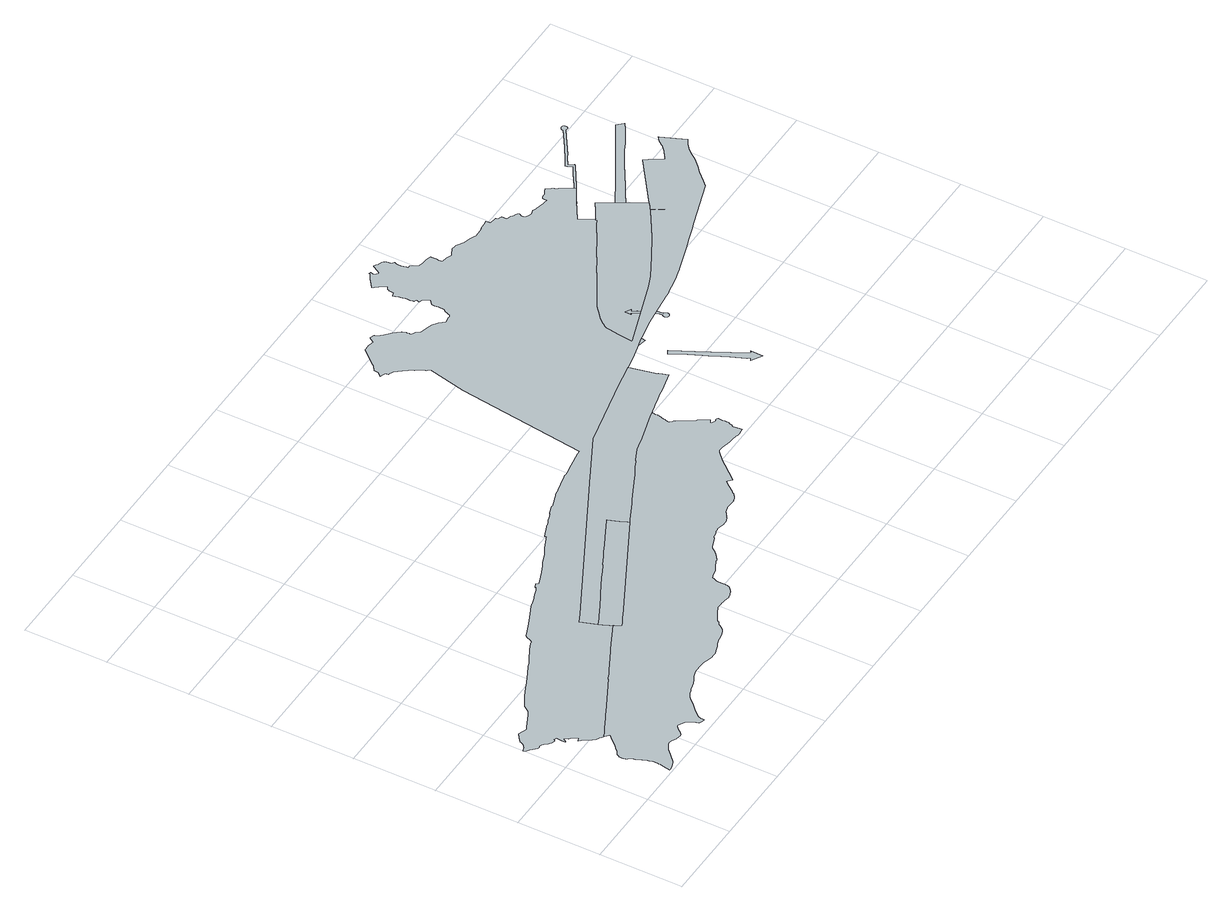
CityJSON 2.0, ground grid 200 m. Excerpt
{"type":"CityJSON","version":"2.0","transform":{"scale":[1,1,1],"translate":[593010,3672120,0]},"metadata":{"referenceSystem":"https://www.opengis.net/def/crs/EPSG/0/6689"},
"CityObjects":{
"object1":{"type":"GenericCityObject","attributes":{"function":"2","validFromType":"3","custodian":"武雄市","notificationNumber":"-","nominalArea":112,"prefecture":41,"city":41206,"floorAreaRate":1,"buildingCoverageRate":0.6,"wallSetbackDistance":0,"buildingHeightLimits":10},"geometry":[{"type":"MultiSurface","lod":"1","boundaries":[[[0,1,2,3,4,5,6,7,8,9,10,11,12,13,14,15,16,17,18,19,20,21,22,23,24,25,26,27,28,29,30,31,32,33,34,35,36,37,38,39,40,41,42,43,44,45,46,47,48,49,50,51,52,53,54,55,56,57,58,59,60,61,62,63,64,65,66,67,68,69,70,71,72,73,74,75,76,77,78,79,80,81,82,83,84,85,86,87,88,89,90,91,92,93,94,95,96,97,98,99,100,101,102,103,104,105,106,107,108,109,110,111,112,113,114,115,116,117,118,119,120,121,122,123,124,125,126,127,128,129,130,131,132,133,134,135,136,137,138,139,140,141,142,143,144,145,146,147,148,149,150,151,152,153,154,155,156,157,158,159,160,161,162,163,164,165,166,167,168,169,170,171,172,173,174,175,176,177,178,179,180,181,182,183,184,185,186,187,188,189,190,191,192,193,194,195,196,197,198,199,200,201,202,203,204,205,206,207,208,209,210,211,212,213,214,215,216,217,218,219,220,221,222,223,224,225,226,227,228,229,230,231,232,233,234,235,236,237,238,239,240,241,242,243,244,245,246,247,248,249,250,251,252,253,254,255,256,257,258,259,260,261,262,263,264,265,266,267,268,269,270,271,272,273,274,275,276,277,278,279,280,281,282,283,284,285,286,287,288,289,290,291,292,293,294,295,296,297,298,299,300,301,302,303,304,305,306,307,308,309,310,311,312,313,314,315,316,317,318,319,320,321,322,323,324,325,326,327,328,329,330,331,332,333,334,335,336,337,338,339,340,341,342,343,344,345,346,347,348,349,350,351,352,353,354,355,356,357,358,359,360,361,362,363,364,365,366,367,368,369,370,371,372,373,374,375,376,377,378,379,380,381,382,383,384,385,386,387,388,389,390,391,392,393,394,395,396,397,398,399,400,401,402,403,404,405,406,407,408,409,410,411,412,413,414,415,416,417,418,419,420,421,422,423,424,425,426,427,428,429,430,431,432,433,434,435,436,437,438,439,440]]]}]},
"object2":{"type":"GenericCityObject","attributes":{"function":"11","validFromType":"3","custodian":"武雄市","notificationNumber":"-","nominalArea":17,"prefecture":41,"city":41206,"floorAreaRate":2,"buildingCoverageRate":0.6,"wallSetbackDistance":0,"buildingHeightLimits":0},"geometry":[{"type":"MultiSurface","lod":"1","boundaries":[[[121,120,119,118,117,116,115,114,113,112,441,442,443,444,445,446,447,448,449,450,451,452,453,454,455,456,457,458,459,460,461,462,463,464,465,466,467,468,469,470,471,122]]]}]},
"object3":{"type":"GenericCityObject","attributes":{"function":"7","validFromType":"3","custodian":"武雄市","notificationNumber":"-","nominalArea":5,"prefecture":41,"city":41206,"floorAreaRate":2,"buildingCoverageRate":0.6,"wallSetbackDistance":0,"buildingHeightLimits":0},"geometry":[{"type":"MultiSurface","lod":"1","boundaries":[[[472,473,474,475,476,477,478,479,480,481,482,467,466,465,464,463,462,461,460,459,458,457,456,455,454,453,452,451,450,449,448,447,446,445,444,443,442,441,112,111,110,109,108,107,106,105,104,103,102,101,100,99,98,97,96,95,94,93,92,91,90,483,484,485,486,487,488,489,490,491,492,493,494,495]]]}]},
"object4":{"type":"GenericCityObject","attributes":{"function":"5","validFromType":"3","custodian":"武雄市","notificationNumber":"-","nominalArea":222,"prefecture":41,"city":41206,"floorAreaRate":2,"buildingCoverageRate":0.6,"wallSetbackDistance":0,"buildingHeightLimits":0},"geometry":[{"type":"MultiSurface","lod":"1","boundaries":[[[496,497,498,499,500,501,502,503,504,505,506,507,508,509,510,511,512,513,514,515,516,517,518,519,520,521,522,523,524,525,526,527,528,529,530,531,532,533,534,535,536,537,538,539,540,541,542,543,544,545,546,547,548,549,550,551,552,553,554,555,556,557,558,559,560,561,562,563,564,565,566,567,568,569,570,571,572,573,574,575,576,577,578,579,580,581,582,583,584,585,586,587,588,589,590,591,592,593,594,595,596,597,598,599,600,601,602,603,604,605,606,607,608,609,610,611,612,613,614,615,616,617,618,619,620,621,622,623,624,625,626,627,628,629,630,631,632,633,634,635,636,637,638,639,640,641,642,643,644,645,646,647,648,649,650,651,652,653,654,655,656,657,658,659,660,661,662,663,664,665,666,667,668,669,670,671,672,673,674,675,676,677,678,679,680,681,682,683,684,685,686,687,688,689,690,691,692,693,694,695,696,697,698,699,700,701,702,703,704,705,706,707,708,709,710,711,712,713,714,715,716,717,718,719,720,721,722,723,724,725,726,727,728,729,730,731,732,733,734,735,736,737,738,739,740,741,742,743,744,745,746,747,748,749,750,751,752,753,754,755,756,757,758,759,760,761,762,763,764,765,766,767,768,769,770,771,772,773,774,775,776,777,778,779,780,781,782,783,784,785,786,787,788,789,790,791,792,793,794,795,796,797,798,799,800,801,802,803,804,805,806,807,808,809,810,811,812,813,814,815,816,817,818,819,820,821,822,823,824,825,826,827,828,829,830,831,832,833,834,835,836,837,838,839,840,841,842,843,844,845,846,847,848,849,850,851,852,853,854,855,856,857,858,859,860,861,862,863,864,865,866,867,868,869,870,871,872,873,874,875,876,877,878,879,880,881,882,883,884,885,886,887,888,889,890,891,892,893,894,895,896,897,898,899,900,901,902,903,904,905,154,153,152,151,150,149,148,147,146,145,144,143,142,141,140,139,138,137,136,135,134,133,132,131,130,129,128,127,126,125,124,123,122,471,470,469,468,467,482,481,480,479,478,477,476,475,474,473,472,495,906,907,908,909,910,911,912,913,914,915,916,917,918,919,920,921,922,923,924,925,926,927,928,929,930,931,932,933,934,935,936,937,938,939,940,941,942,943,944,945,946,947,948,949,950,951,952,953,954,955,956,957,958,959,960,961,962,963,964,965,966,967,968,969,970,971,972,973,974,975,976,977,978,979,980,981,982,983,984,985,986,987,988,989,990,991,992,993,994,995,996,997,998,999,1000,1001,1002,1003,1004,1005,1006,1007,1008,1009,1010,1011,1012,1013,1014,1015,1016,1017,1018,1019,1020,1021,1022,1023,1024,1025,1026,1027,1028,1029,1030,1031,1032,1033,1034,1035,1036,1037,1038,1039,1040,1041,1042,1043,1044,1045,1046,1047,1048,1049,1050,1051,1052,1053,1054,1055,1056]]]}]},
"object5":{"type":"GenericCityObject","attributes":{"name":"甘久・武雄線","function":"3011","validFromType":"3","custodian":"武雄市","notificationNumber":"-","prefecture":41,"city":41206,"length":2790,"width":18},"geometry":[{"type":"MultiSurface","lod":"1","boundaries":[[[1057,1058,1059,1060,1061,1062,1063,1064,1065,1066,1067,1068,1069,1070,1071,1072,1073]]]}]},
"object6":{"type":"GenericCityObject","attributes":{"name":"高架側道6号線","function":"3011","validFromType":"3","custodian":"武雄市","notificationNumber":"-","prefecture":41,"city":41206,"length":100,"width":6},"geometry":[{"type":"MultiSurface","lod":"1","boundaries":[[[1074,1075,1076,1077,1078,1079,1080,1081,1082,1083,1084,1085,1086,1087,1088,1089,1090,1091,1092,1093,1094,1095,1096,1097,1098,1099,1100,1101,1102,1103,1104,1105,1106,1107,1108,1109,1110,1111,1112,1113,1114,1115,1116,1117,1118,1119,1120,1121,1122]]]}]},
"object7":{"type":"GenericCityObject","attributes":{"function":"9","validFromType":"3","custodian":"武雄市","notificationNumber":"-","nominalArea":83,"prefecture":41,"city":41206,"floorAreaRate":2,"buildingCoverageRate":0.8,"wallSetbackDistance":0,"buildingHeightLimits":0},"geometry":[{"type":"MultiSurface","lod":"1","boundaries":[[[1123,1124,1125,1126,1127,1128,1129,997,996,995,994,993,992,991,990,989,988,987,986,985,984,983,982,981,980,979,978,977,976,975,974,973,972,971,970,969,968,967,966,965,964,1130]]]}]},
"object8":{"type":"GenericCityObject","attributes":{"name":"高架側道4号線","function":"3011","validFromType":"3","custodian":"武雄市","notificationNumber":"-","prefecture":41,"city":41206,"length":910,"width":6},"geometry":[{"type":"MultiSurface","lod":"1","boundaries":[[[1131,1132,1133,1134,1135,1136,1137,1138,1139,1140,1141,1142,1143,1144,1145,1146,1147,1148,1149,1150,1119,1151,1152,1153]]]}]},
"object9":{"type":"GenericCityObject","attributes":{"name":"高架側道5号線","function":"3011","validFromType":"3","custodian":"武雄市","notificationNumber":"-","prefecture":41,"city":41206,"length":610,"width":6},"geometry":[{"type":"MultiSurface","lod":"1","boundaries":[[[1154,1155,1156,1157,1158,1159,1160,1161,1162,1163,1164,1165,1166,1167,1168,1169,1170,1171,1172,1173,1174,1175,1176,1177,1178,1179,1180,1181,1182,1183,1184,1185,1186,1187,1188,1189,1190,1191,1192,1193,1194,1195,1196,1197,1198,1199,1200,1201,1202,1203,1204,1205,1206,1207,1208,1209,1210,1211,1212,1213,1214,1215,1216,1217,1218,1219,1220,1221,1222,1223,1224,1225,1226,1227,1228,1229,1230,1231,1232,1233]]]}]},
"object10":{"type":"GenericCityObject","attributes":{"name":"甘久・武雄線","function":"3011","validFromType":"3","custodian":"武雄市","notificationNumber":"-","prefecture":41,"city":41206,"length":2790,"width":18},"geometry":[{"type":"MultiSurface","lod":"1","boundaries":[[[1234,1235,1236,1237,1238,1239,1240,1241,1242,1243,1244,1245,1246,1247,1248,1249,1250,1251,1252,1253,1254,1255,1256,1257,1258,1259,1260,1261,1262,1263,1264,1265,1266,1267,1268,1269,1270,1271,1272,1273,1274,1275,1276,1277,1278,1279,1280,1281,1282,1283,1284,1285,1286,1287,1288,1289,1290,1291,1292,1293,1294,1295,1296,1297,1298,1299,1300,1301,1302,1303,1304,1305,1306,1307,1308,1309,1310,1311,1312,1313,1314,1315,1316,1317,1318,1319,1320,1321,1322,1323,1324,1325,1326]]]}]},
"object11":{"type":"GenericCityObject","attributes":{"name":"柄崎竹ノ下線","function":"3011","validFromType":"3","custodian":"武雄市","notificationNumber":"-","prefecture":41,"city":41206,"length":550,"width":4},"geometry":[{"type":"MultiSurface","lod":"1","boundaries":[[[1327,1328,1329,1330,1331,1332,1333,1334,1335,1336,1337,1338,1339,1340,1341,1342,1343,1344,1345,1346,1347,1348,1349,1350,1351,1352,1353,1354,1355,1356,1357,1358,1359,1360,1361,1362,1363,1364,1365,1366,1367,1368,1369,1370,1371,1372,1373,1374,1375,1376,1377,1378,1379,1380,1381,1382,1383,1384,1385,1386,1387,1388,1389,1390,1391,1392,1393,1394,1395,1396,1397,1398,1399,1400,1401,999,1402,1403,1000,1404,1405,1406,1407,1408,1409,1410,1411,1412,1413,1414,1415,1416,1417,1418,1419,1420]]]}]}
},
"vertices":[
[998,397,0],[1016,415,0],[1020,419,0],[1023,420,0],[1027,420,0],[1033,420,0],[1041,418,0],[1051,416,0],[1058,415,0],[1070,414,0],[1077,413,0],[1082,412,0],[1084,410,0],[1092,410,0],[1096,411,0],[1099,411,0],[1103,412,0],[1104,412,0],[1105,412,0],[1104,419,0],[1102,431,0],[1102,433,0],[1105,438,0],[1106,441,0],[1107,443,0],[1108,445,0],[1108,446,0],[1109,447,0],[1109,449,0],[1109,452,0],[1109,457,0],[1109,459,0],[1109,465,0],[1109,468,0],[1109,470,0],[1109,471,0],[1109,472,0],[1108,472,0],[1108,473,0],[1107,473,0],[1106,474,0],[1105,474,0],[1104,474,0],[1103,475,0],[1102,474,0],[1100,474,0],[1098,474,0],[1096,474,0],[1095,475,0],[1094,475,0],[1093,475,0],[1092,475,0],[1092,476,0],[1091,476,0],[1091,477,0],[1090,478,0],[1089,481,0],[1096,485,0],[1083,507,0],[1082,508,0],[1081,509,0],[1077,514,0],[1069,527,0],[1063,538,0],[1061,541,0],[1060,543,0],[1057,546,0],[1056,547,0],[1056,548,0],[1055,549,0],[1051,551,0],[1050,552,0],[1049,553,0],[1049,554,0],[1048,555,0],[1047,555,0],[1047,556,0],[1047,557,0],[1047,558,0],[1047,559,0],[1050,568,0],[1050,572,0],[1052,580,0],[1053,583,0],[1053,584,0],[1053,586,0],[1054,588,0],[1054,594,0],[1054,598,0],[1054,601,0],[1055,602,0],[1046,600,0],[975,580,0],[950,574,0],[940,571,0],[930,567,0],[921,563,0],[909,557,0],[905,554,0],[896,550,0],[893,549,0],[882,543,0],[868,535,0],[860,531,0],[834,519,0],[825,515,0],[808,506,0],[798,501,0],[785,494,0],[778,491,0],[774,489,0],[742,473,0],[734,469,0],[474,335,0],[471,334,0],[470,333,0],[464,330,0],[456,326,0],[444,320,0],[444,321,0],[439,331,0],[437,336,0],[437,337,0],[371,305,0],[366,302,0],[356,297,0],[354,296,0],[342,290,0],[339,288,0],[336,287,0],[327,282,0],[312,274,0],[300,268,0],[289,263,0],[287,262,0],[284,260,0],[273,254,0],[263,248,0],[254,244,0],[246,240,0],[244,239,0],[236,235,0],[226,230,0],[219,226,0],[214,224,0],[195,214,0],[189,211,0],[176,204,0],[165,199,0],[147,190,0],[140,186,0],[135,183,0],[129,181,0],[128,180,0],[126,179,0],[128,177,0],[130,175,0],[133,172,0],[136,170,0],[125,158,0],[118,151,0],[115,147,0],[108,140,0],[107,139,0],[101,133,0],[100,132,0],[91,126,0],[89,122,0],[87,119,0],[87,116,0],[86,113,0],[87,110,0],[88,104,0],[88,103,0],[89,101,0],[90,101,0],[92,99,0],[96,89,0],[97,86,0],[102,76,0],[103,73,0],[104,70,0],[106,66,0],[108,58,0],[111,50,0],[110,38,0],[110,37,0],[110,36,0],[110,34,0],[108,23,0],[105,7,0],[108,6,0],[112,7,0],[120,10,0],[127,12,0],[131,15,0],[135,18,0],[140,23,0],[150,33,0],[152,35,0],[154,37,0],[158,41,0],[164,45,0],[168,47,0],[172,49,0],[177,51,0],[181,51,0],[187,49,0],[195,44,0],[203,42,0],[208,41,0],[211,42,0],[213,43,0],[217,47,0],[224,55,0],[228,59,0],[230,61,0],[233,62,0],[235,62,0],[239,60,0],[251,53,0],[253,51,0],[255,48,0],[256,45,0],[261,33,0],[263,29,0],[264,27,0],[268,25,0],[274,23,0],[276,23,0],[277,23,0],[277,25,0],[277,26,0],[277,28,0],[277,31,0],[279,37,0],[281,41,0],[286,47,0],[295,57,0],[309,70,0],[319,81,0],[322,83,0],[324,85,0],[326,87,0],[331,90,0],[335,92,0],[340,93,0],[345,95,0],[353,97,0],[355,98,0],[356,98,0],[363,100,0],[376,106,0],[382,110,0],[383,110,0],[388,112,0],[397,115,0],[405,115,0],[417,115,0],[424,115,0],[430,114,0],[438,112,0],[446,110,0],[454,108,0],[461,108,0],[469,108,0],[475,110,0],[480,112,0],[489,115,0],[497,119,0],[505,122,0],[512,123,0],[521,125,0],[528,126,0],[534,129,0],[541,133,0],[546,138,0],[549,143,0],[550,145,0],[550,146,0],[553,148,0],[557,151,0],[557,153,0],[563,157,0],[569,161,0],[572,163,0],[575,165,0],[579,167,0],[579,168,0],[580,168,0],[582,169,0],[583,169,0],[585,170,0],[587,171,0],[589,172,0],[590,172,0],[592,173,0],[593,174,0],[594,175,0],[595,175,0],[596,175,0],[598,175,0],[602,175,0],[605,175,0],[607,175,0],[609,175,0],[610,175,0],[615,175,0],[621,174,0],[623,174,0],[627,173,0],[631,173,0],[633,172,0],[635,172,0],[637,172,0],[638,173,0],[640,173,0],[641,173,0],[644,174,0],[646,175,0],[649,176,0],[652,177,0],[653,178,0],[655,179,0],[656,180,0],[657,181,0],[658,182,0],[660,184,0],[662,186,0],[663,187,0],[664,189,0],[665,191,0],[665,193,0],[665,195,0],[666,198,0],[666,202,0],[666,209,0],[666,218,0],[666,219,0],[670,228,0],[670,231,0],[671,232,0],[673,233,0],[678,235,0],[683,236,0],[688,237,0],[693,238,0],[697,240,0],[698,241,0],[700,242,0],[703,244,0],[706,245,0],[709,247,0],[713,249,0],[718,251,0],[720,252,0],[723,252,0],[734,260,0],[737,262,0],[739,264,0],[741,266,0],[743,268,0],[745,270,0],[748,275,0],[749,277,0],[755,281,0],[779,291,0],[784,294,0],[788,294,0],[792,295,0],[794,296,0],[799,298,0],[802,299,0],[804,299,0],[806,299,0],[808,300,0],[809,300,0],[811,300,0],[813,299,0],[815,299,0],[817,299,0],[819,298,0],[823,297,0],[825,296,0],[828,296,0],[830,296,0],[832,296,0],[835,296,0],[837,296,0],[839,297,0],[840,297,0],[843,298,0],[845,299,0],[847,300,0],[849,301,0],[850,302,0],[852,303,0],[856,306,0],[857,307,0],[859,308,0],[861,309,0],[863,311,0],[865,312,0],[867,313,0],[869,313,0],[871,314,0],[873,315,0],[875,315,0],[877,316,0],[879,316,0],[881,316,0],[883,316,0],[885,316,0],[887,316,0],[892,315,0],[895,315,0],[898,315,0],[900,315,0],[902,315,0],[903,316,0],[905,316,0],[906,317,0],[908,317,0],[911,319,0],[913,320,0],[915,321,0],[916,322,0],[918,324,0],[919,325,0],[921,326,0],[923,329,0],[925,332,0],[928,335,0],[930,338,0],[933,341,0],[937,347,0],[947,359,0],[947,360,0],[950,357,0],[958,350,0],[990,388,0],
[732,475,0],[728,482,0],[716,516,0],[696,505,0],[683,499,0],[647,480,0],[636,475,0],[626,470,0],[614,463,0],[601,457,0],[591,452,0],[589,450,0],[572,442,0],[554,433,0],[510,410,0],[501,405,0],[500,404,0],[494,401,0],[484,396,0],[473,390,0],[464,386,0],[456,381,0],[451,380,0],[448,378,0],[441,374,0],[433,370,0],[424,366,0],[426,361,0],[427,357,0],[429,353,0],[433,344,0],
[1147,716,0],[1133,713,0],[1103,708,0],[921,667,0],[832,622,0],[814,613,0],[802,607,0],[800,606,0],[797,604,0],[433,416,0],[410,404,0],[1059,604,0],[1073,607,0],[1077,608,0],[1093,612,0],[1111,617,0],[1127,620,0],[1175,631,0],[1174,632,0],[1172,638,0],[1170,645,0],[1168,653,0],[1166,652,0],[1152,717,0],
[1320,1211,0],[1319,1212,0],[1301,1222,0],[1299,1222,0],[1297,1222,0],[1287,1224,0],[1272,1216,0],[1270,1215,0],[1269,1214,0],[1257,1219,0],[1244,1222,0],[1243,1226,0],[1242,1228,0],[1243,1237,0],[1243,1248,0],[1243,1250,0],[1232,1254,0],[1231,1254,0],[1219,1255,0],[1209,1257,0],[1200,1268,0],[1197,1275,0],[1196,1274,0],[1190,1274,0],[1190,1275,0],[1190,1277,0],[1190,1279,0],[1190,1280,0],[1187,1291,0],[1187,1293,0],[1187,1295,0],[1187,1297,0],[1187,1298,0],[1187,1299,0],[1187,1300,0],[1187,1301,0],[1187,1302,0],[1188,1304,0],[1190,1307,0],[1184,1312,0],[1184,1313,0],[1183,1315,0],[1183,1316,0],[1183,1317,0],[1183,1319,0],[1182,1320,0],[1182,1321,0],[1182,1322,0],[1182,1323,0],[1181,1325,0],[1180,1326,0],[1180,1327,0],[1179,1328,0],[1178,1329,0],[1177,1330,0],[1176,1330,0],[1176,1331,0],[1175,1331,0],[1172,1332,0],[1170,1332,0],[1169,1333,0],[1168,1333,0],[1166,1334,0],[1163,1337,0],[1159,1340,0],[1158,1340,0],[1157,1339,0],[1150,1327,0],[1146,1319,0],[1146,1318,0],[1144,1319,0],[1136,1325,0],[1136,1329,0],[1137,1335,0],[1133,1336,0],[1133,1334,0],[1126,1330,0],[1119,1325,0],[1113,1321,0],[1106,1316,0],[1098,1310,0],[1098,1309,0],[1101,1305,0],[1107,1298,0],[1112,1292,0],[1115,1287,0],[1117,1282,0],[1110,1278,0],[1109,1277,0],[1108,1273,0],[1107,1272,0],[1107,1269,0],[1106,1261,0],[1102,1260,0],[1097,1258,0],[1097,1257,0],[1099,1253,0],[1100,1250,0],[1101,1248,0],[1102,1245,0],[1102,1243,0],[1102,1241,0],[1102,1240,0],[1103,1237,0],[1103,1234,0],[1104,1227,0],[1104,1224,0],[1104,1219,0],[1105,1215,0],[1105,1210,0],[1108,1210,0],[1110,1209,0],[1111,1209,0],[1109,1200,0],[1115,1198,0],[1126,1182,0],[1115,1174,0],[1115,1166,0],[1116,1157,0],[1115,1143,0],[1111,1138,0],[1109,1132,0],[1107,1127,0],[1106,1125,0],[1105,1124,0],[1101,1122,0],[1099,1122,0],[1098,1122,0],[1090,1121,0],[1089,1121,0],[1083,1120,0],[1073,1131,0],[1072,1132,0],[1060,1140,0],[1047,1145,0],[1030,1150,0],[1023,1157,0],[1022,1158,0],[1012,1163,0],[1012,1165,0],[1012,1169,0],[1012,1171,0],[1012,1172,0],[1012,1174,0],[1012,1176,0],[1009,1185,0],[997,1200,0],[983,1212,0],[977,1217,0],[974,1219,0],[971,1230,0],[961,1232,0],[959,1233,0],[952,1223,0],[951,1221,0],[950,1220,0],[948,1221,0],[944,1222,0],[937,1223,0],[925,1223,0],[921,1223,0],[918,1219,0],[915,1215,0],[894,1191,0],[891,1188,0],[889,1185,0],[884,1181,0],[876,1175,0],[876,1174,0],[874,1164,0],[866,1154,0],[875,1151,0],[880,1149,0],[880,1148,0],[880,1147,0],[880,1146,0],[880,1142,0],[881,1142,0],[882,1142,0],[884,1141,0],[886,1140,0],[887,1140,0],[889,1138,0],[891,1137,0],[898,1130,0],[900,1128,0],[901,1127,0],[904,1123,0],[910,1116,0],[912,1113,0],[916,1108,0],[916,1107,0],[919,1101,0],[923,1096,0],[928,1086,0],[929,1084,0],[930,1081,0],[931,1080,0],[932,1078,0],[935,1075,0],[937,1072,0],[916,981,0],[873,673,0],[864,672,0],[853,671,0],[826,666,0],[802,662,0],[795,661,0],[793,662,0],[788,661,0],[787,660,0],[778,659,0],[764,655,0],[746,651,0],[741,649,0],[737,650,0],[734,649,0],[733,648,0],[732,648,0],[731,648,0],[730,648,0],[727,646,0],[723,645,0],[722,644,0],[718,643,0],[717,643,0],[695,635,0],[694,637,0],[675,630,0],[674,629,0],[672,629,0],[672,628,0],[661,624,0],[653,621,0],[648,618,0],[646,617,0],[642,616,0],[637,614,0],[636,615,0],[634,614,0],[606,602,0],[607,602,0],[607,601,0],[608,599,0],[575,584,0],[569,581,0],[568,580,0],[566,579,0],[564,578,0],[558,575,0],[556,574,0],[551,572,0],[544,569,0],[539,567,0],[537,566,0],[534,565,0],[532,564,0],[524,560,0],[504,551,0],[472,538,0],[467,543,0],[458,539,0],[459,538,0],[452,534,0],[446,531,0],[442,530,0],[435,527,0],[431,526,0],[427,524,0],[421,522,0],[413,519,0],[409,518,0],[408,519,0],[401,516,0],[370,502,0],[362,498,0],[344,490,0],[329,484,0],[317,479,0],[313,475,0],[310,466,0],[306,460,0],[303,459,0],[301,459,0],[298,458,0],[295,457,0],[292,455,0],[289,454,0],[286,453,0],[281,450,0],[273,446,0],[265,442,0],[256,437,0],[253,435,0],[248,432,0],[242,429,0],[241,429,0],[235,427,0],[232,425,0],[220,419,0],[216,417,0],[190,405,0],[182,401,0],[175,398,0],[162,392,0],[154,388,0],[151,387,0],[149,386,0],[143,382,0],[123,370,0],[120,365,0],[117,361,0],[116,360,0],[114,358,0],[112,356,0],[111,355,0],[109,354,0],[108,353,0],[105,351,0],[100,349,0],[96,347,0],[88,343,0],[86,342,0],[85,342,0],[84,341,0],[79,339,0],[71,335,0],[63,331,0],[54,334,0],[42,338,0],[33,331,0],[22,323,0],[23,322,0],[20,315,0],[18,313,0],[17,312,0],[15,310,0],[13,309,0],[12,308,0],[11,307,0],[9,306,0],[1,303,0],[5,297,0],[10,293,0],[15,288,0],[18,285,0],[19,284,0],[21,283,0],[22,282,0],[23,281,0],[24,281,0],[25,280,0],[26,280,0],[27,280,0],[28,280,0],[30,281,0],[32,281,0],[33,281,0],[34,280,0],[35,280,0],[36,280,0],[36,279,0],[37,279,0],[39,277,0],[40,276,0],[42,275,0],[44,272,0],[47,269,0],[53,264,0],[56,263,0],[61,261,0],[65,266,0],[66,265,0],[67,264,0],[68,264,0],[69,264,0],[70,264,0],[71,264,0],[69,248,0],[70,241,0],[70,240,0],[71,240,0],[71,241,0],[73,243,0],[73,244,0],[75,247,0],[76,248,0],[81,245,0],[81,243,0],[82,242,0],[82,240,0],[83,239,0],[84,238,0],[84,237,0],[90,230,0],[93,222,0],[86,219,0],[96,208,0],[101,199,0],[102,198,0],[103,197,0],[104,195,0],[106,193,0],[110,189,0],[112,187,0],[115,186,0],[116,185,0],[119,183,0],[121,182,0],[124,180,0],[1164,720,0],[1181,723,0],[1214,731,0],[1243,739,0],[1250,740,0],[1260,742,0],[1299,750,0],[1326,753,0],[1386,760,0],[1395,761,0],[1408,764,0],[1421,766,0],[1444,771,0],[1466,777,0],[1470,778,0],[1473,779,0],[1529,797,0],[1533,798,0],[1553,805,0],[1565,809,0],[1583,815,0],[1597,820,0],[1615,826,0],[1726,863,0],[1737,874,0],[1758,896,0],[1771,908,0],[1782,919,0],[1788,925,0],[1797,937,0],[1802,943,0],[1807,949,0],[1808,950,0],[1810,952,0],[1816,957,0],[1822,961,0],[1834,968,0],[1809,1026,0],[1809,1025,0],[1806,1023,0],[1804,1021,0],[1800,1018,0],[1797,1014,0],[1792,1008,0],[1790,1004,0],[1788,1002,0],[1785,999,0],[1783,998,0],[1781,996,0],[1776,992,0],[1763,983,0],[1763,982,0],[1760,981,0],[1757,979,0],[1743,1000,0],[1738,1007,0],[1730,1018,0],[1621,938,0],[1620,937,0],[1601,923,0],[1532,879,0],[1477,849,0],[1423,820,0],[1394,808,0],[1227,750,0],[1232,787,0],[1235,811,0],[1236,819,0],[1239,825,0],[1243,831,0],[1247,837,0],[1253,842,0],[1258,848,0],[1264,853,0],[1272,860,0],[1279,866,0],[1287,872,0],[1295,877,0],[1320,891,0],[1333,899,0],[1352,910,0],[1367,919,0],[1384,929,0],[1405,941,0],[1409,943,0],[1427,954,0],[1466,976,0],[1504,999,0],[1517,1006,0],[1518,1007,0],[1517,1009,0],[1520,1010,0],[1519,1011,0],[1500,1043,0],[1549,1074,0],[1583,1094,0],[1570,1115,0],[1567,1121,0],[1564,1126,0],[1559,1133,0],[1559,1134,0],[1557,1138,0],[1555,1140,0],[1549,1150,0],[1541,1146,0],[1537,1144,0],[1533,1142,0],[1529,1142,0],[1524,1141,0],[1521,1139,0],[1520,1136,0],[1520,1128,0],[1515,1129,0],[1508,1130,0],[1497,1132,0],[1487,1134,0],[1483,1135,0],[1480,1136,0],[1477,1138,0],[1474,1137,0],[1472,1137,0],[1467,1135,0],[1464,1135,0],[1463,1136,0],[1452,1141,0],[1450,1144,0],[1450,1147,0],[1450,1148,0],[1451,1152,0],[1453,1155,0],[1453,1157,0],[1452,1160,0],[1448,1162,0],[1442,1164,0],[1441,1165,0],[1437,1169,0],[1427,1171,0],[1427,1175,0],[1427,1185,0],[1422,1187,0],[1418,1187,0],[1417,1193,0],[1399,1195,0],[1399,1202,0],[1397,1206,0],[1393,1205,0],[1374,1204,0],[1373,1202,0],[1348,1201,0],[1345,1202,0],[1333,1208,0],
[1266,621,0],[1241,672,0],[1231,667,0],[1232,665,0],[1236,657,0],[1250,629,0],[1263,600,0],[1269,589,0],[1280,565,0],[1289,548,0],[1303,515,0],[1307,509,0],[1301,505,0],[1326,490,0],[1327,520,0],[1321,516,0],[1282,592,0],
[1312,803,0],[1299,810,0],[1299,795,0],[1303,798,0],[1309,787,0],[1315,776,0],[1321,764,0],[1330,748,0],[1331,736,0],[1330,736,0],[1329,735,0],[1329,734,0],[1328,733,0],[1328,732,0],[1328,730,0],[1328,729,0],[1329,728,0],[1329,727,0],[1330,726,0],[1331,725,0],[1332,725,0],[1333,724,0],[1334,724,0],[1335,724,0],[1336,724,0],[1337,724,0],[1338,725,0],[1339,726,0],[1340,726,0],[1341,727,0],[1341,729,0],[1341,730,0],[1342,731,0],[1341,732,0],[1341,733,0],[1341,734,0],[1340,735,0],[1339,736,0],[1338,737,0],[1337,737,0],[1336,748,0],[1335,750,0],[1335,751,0],[1331,758,0],[1325,769,0],[1323,774,0],[1320,779,0],[1315,789,0],[1308,800,0],
[1619,940,0],[1619,942,0],[1613,952,0],[1599,976,0],[1583,1004,0],[1564,1036,0],[1543,1023,0],[1620,938,0],
[1382,794,0],[1416,808,0],[1470,835,0],[1500,851,0],[1536,871,0],[1552,881,0],[1583,901,0],[1609,917,0],[1604,925,0],[1603,922,0],[1552,888,0],[1529,874,0],[1500,857,0],[1481,847,0],[1445,829,0],[1416,815,0],[1380,799,0],[1358,790,0],[1332,780,0],[1331,783,0],[1335,772,0],[1334,775,0],[1360,785,0],
[1612,906,0],[1607,904,0],[1606,904,0],[1604,903,0],[1602,902,0],[1601,902,0],[1598,900,0],[1597,900,0],[1596,899,0],[1595,899,0],[1593,898,0],[1591,897,0],[1588,895,0],[1587,895,0],[1585,894,0],[1583,893,0],[1581,892,0],[1578,890,0],[1577,889,0],[1573,887,0],[1570,885,0],[1559,879,0],[1551,873,0],[1544,869,0],[1536,864,0],[1526,859,0],[1518,854,0],[1511,850,0],[1503,845,0],[1495,841,0],[1487,837,0],[1482,834,0],[1474,830,0],[1464,825,0],[1449,817,0],[1446,815,0],[1423,804,0],[1422,804,0],[1416,802,0],[1402,796,0],[1388,789,0],[1371,782,0],[1361,778,0],[1341,770,0],[1337,769,0],[1336,772,0],[1329,763,0],[1341,761,0],[1339,764,0],[1341,764,0],[1362,772,0],[1390,784,0],[1394,785,0],[1415,795,0],[1422,798,0],[1435,804,0],[1452,812,0],[1466,819,0],[1481,827,0],[1494,833,0],[1509,842,0],[1521,849,0],[1538,859,0],[1540,860,0],[1549,866,0],[1552,867,0],[1553,868,0],[1557,870,0],[1560,872,0],[1563,874,0],[1566,876,0],[1569,878,0],[1573,880,0],[1581,885,0],[1588,889,0],[1594,892,0],[1597,894,0],[1614,900,0],[1619,899,0],[1613,910,0],
[1250,750,0],[1252,756,0],[1255,760,0],[1256,764,0],[1259,768,0],[1263,774,0],[1265,777,0],[1267,781,0],[1270,784,0],[1273,787,0],[1278,793,0],[1281,796,0],[1286,800,0],[1293,806,0],[1301,811,0],[1308,817,0],[1314,821,0],[1325,827,0],[1349,841,0],[1382,860,0],[1402,872,0],[1434,891,0],[1456,904,0],[1496,926,0],[1516,936,0],[1537,947,0],[1572,967,0],[1586,976,0],[1602,985,0],[1614,993,0],[1642,1009,0],[1670,1027,0],[1699,1044,0],[1705,1048,0],[1737,1066,0],[1757,1076,0],[1779,1089,0],[1796,1099,0],[1811,1108,0],[1797,1122,0],[1777,1110,0],[1771,1107,0],[1758,1099,0],[1728,1082,0],[1696,1064,0],[1690,1060,0],[1661,1043,0],[1629,1025,0],[1603,1010,0],[1591,1003,0],[1574,993,0],[1567,989,0],[1542,974,0],[1536,971,0],[1524,964,0],[1486,942,0],[1447,919,0],[1429,909,0],[1418,903,0],[1402,893,0],[1387,884,0],[1373,876,0],[1354,865,0],[1340,856,0],[1316,842,0],[1297,831,0],[1285,823,0],[1279,820,0],[1274,816,0],[1271,814,0],[1269,812,0],[1265,809,0],[1263,807,0],[1255,797,0],[1254,796,0],[1251,792,0],[1248,788,0],[1244,783,0],[1242,779,0],[1240,776,0],[1239,775,0],[1237,771,0],[1236,768,0],[1235,766,0],[1233,762,0],[1232,758,0],[1231,755,0],[1228,747,0],[1226,740,0],[1224,734,0],[1223,732,0],[1243,728,0],[1246,738,0],
[1739,1206,0],[1740,1207,0],[1740,1208,0],[1740,1210,0],[1740,1211,0],[1740,1212,0],[1740,1213,0],[1740,1214,0],[1739,1215,0],[1738,1216,0],[1737,1216,0],[1736,1217,0],[1735,1217,0],[1734,1217,0],[1733,1217,0],[1732,1217,0],[1731,1217,0],[1730,1216,0],[1729,1215,0],[1728,1214,0],[1728,1213,0],[1727,1212,0],[1727,1211,0],[1727,1210,0],[1727,1209,0],[1714,1200,0],[1683,1180,0],[1678,1177,0],[1654,1162,0],[1639,1153,0],[1632,1149,0],[1633,1145,0],[1639,1135,0],[1639,1134,0],[1620,1123,0],[1588,1102,0],[1579,1097,0],[1547,1078,0],[1539,1073,0],[1535,1071,0],[1508,1054,0],[1491,1043,0],[1488,1041,0],[1470,1030,0],[1445,1015,0],[1434,1008,0],[1419,999,0],[1410,993,0],[1391,981,0],[1369,967,0],[1360,961,0],[1357,960,0],[1361,951,0],[1372,927,0],[1383,901,0],[1385,898,0],[1380,896,0],[1392,887,0],[1394,902,0],[1389,900,0],[1388,902,0],[1369,948,0],[1368,951,0],[1368,953,0],[1368,955,0],[1368,957,0],[1369,959,0],[1370,962,0],[1378,967,0],[1393,977,0],[1402,982,0],[1422,995,0],[1436,1004,0],[1445,1010,0],[1472,1026,0],[1534,1065,0],[1545,1071,0],[1590,1098,0],[1643,1131,0],[1646,1134,0],[1638,1146,0],[1639,1147,0],[1656,1158,0],[1667,1164,0],[1680,1172,0],[1730,1205,0],[1731,1205,0],[1732,1204,0],[1733,1204,0],[1734,1204,0],[1735,1204,0],[1736,1204,0],[1737,1205,0],[1738,1205,0]
]}
